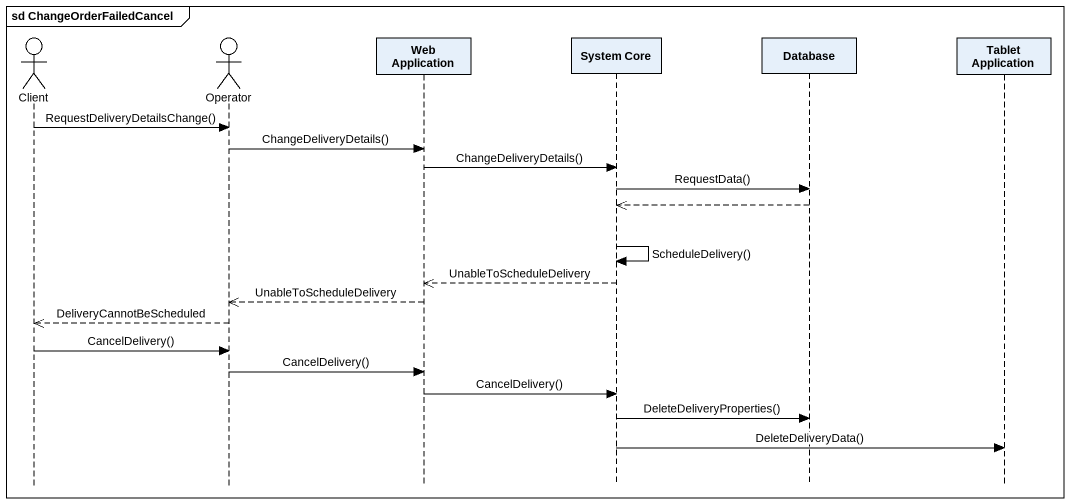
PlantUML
@startuml
mainframe sd ChangeOrderFailedCancel
hide footbox
actor Client
actor Operator
participant "Web Application" as Web_Application
participant "System Core" as System_Core
participant "Database" as Database_
participant "Tablet Application" as Tablet_Application

Client -> Operator : RequestDeliveryDetailsChange()
Operator -> Web_Application : ChangeDeliveryDetails()
Web_Application -> System_Core : ChangeDeliveryDetails()
System_Core -> Database_ : RequestData()
Database_ -->> System_Core
System_Core -> System_Core : ScheduleDelivery()
System_Core -->> Web_Application : UnableToScheduleDelivery
Web_Application -->> Operator : UnableToScheduleDelivery
Operator -->> Client : DeliveryCannotBeScheduled
Client -> Operator : CancelDelivery()
Operator -> Web_Application : CancelDelivery()
Web_Application -> System_Core : CancelDelivery()
System_Core -> Database_ : DeleteDeliveryProperties()
System_Core -> Tablet_Application : DeleteDeliveryData()
@enduml
